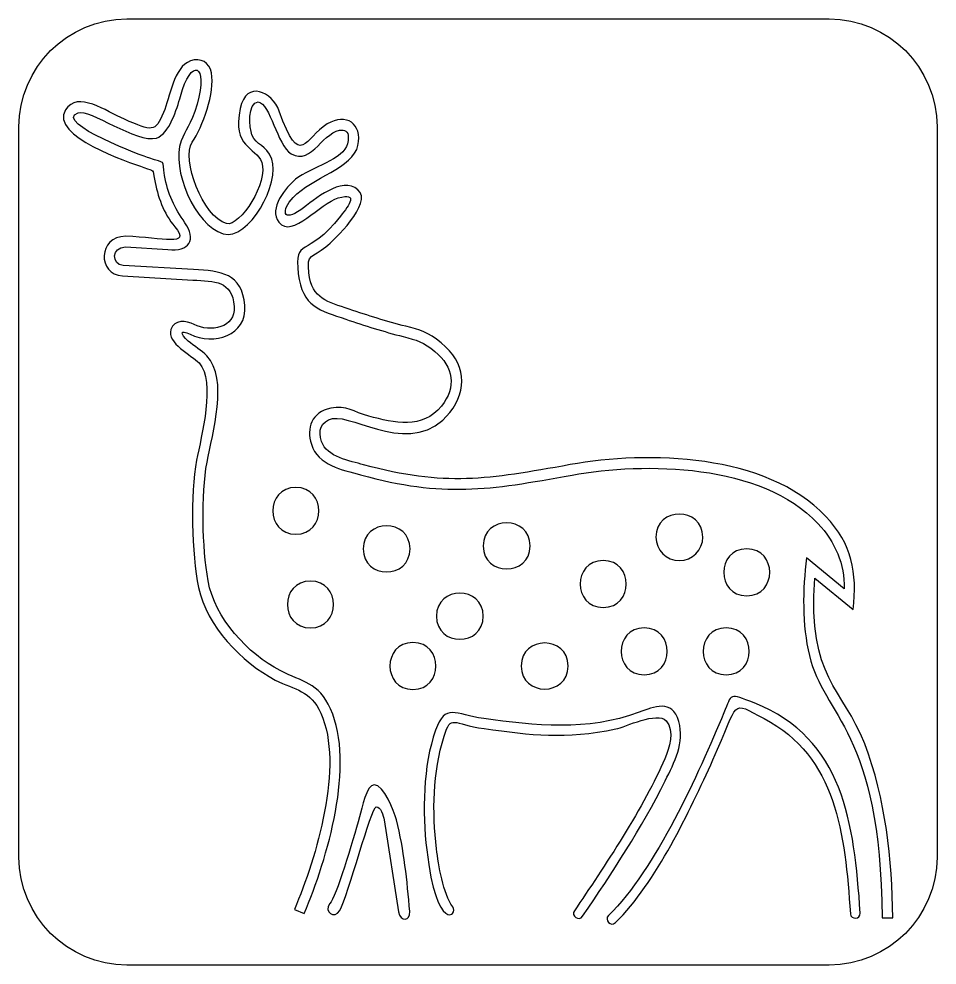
# Model space of a CAD drawing. Header units: centimetres. Extents: x 1 to 127, y -92 to 6.
# Drawn here: x 79.13 to 88.84, y -48.61 to -38.61 of the extents above; entities that cross this region are included whole.
import ezdxf

# ---------------------------------------------------------------- set-up
doc = ezdxf.new("R2010")
doc.units = ezdxf.units.CM
doc.header["$MEASUREMENT"] = 0
doc.layers.add('layer 1', color=7, linetype='Continuous')

msp = doc.modelspace()

# ---------------------------------------------------------------- linework, layer by layer
at = {"layer": 'layer 1', "color": 250}
for points, knots in [([(80.27498, -48.61205), (80.27498, -48.61205), (87.69867, -48.61205), (87.69867, -48.61205), (87.69867, -48.61205), (88.32669, -48.61205), (88.84056, -48.09818), (88.84056, -47.47016), (88.84056, -47.47016), (88.84056, -47.47016), (88.84056, -39.75392), (88.84056, -39.75392), (88.84056, -39.75392), (88.84056, -39.12592), (88.32672, -38.61205), (87.69867, -38.61205), (87.69867, -38.61205), (87.69867, -38.61205), (80.27498, -38.61205), (80.27498, -38.61205), (80.27498, -38.61205), (79.64695, -38.61205), (79.13311, -39.12589), (79.13311, -39.75392), (79.13311, -39.75392), (79.13311, -39.75392), (79.13311, -47.47016), (79.13311, -47.47016), (79.13311, -47.47016), (79.13311, -48.09821), (79.64698, -48.61205), (80.27498, -48.61205)], [0, 0, 0, 0, 0.1111111, 0.1111111, 0.1111111, 0.1111111, 0.2222222, 0.2222222, 0.2222222, 0.2222222, 0.3333333, 0.3333333, 0.3333333, 0.3333333, 0.4444444, 0.4444444, 0.4444444, 0.4444444, 0.5555556, 0.5555556, 0.5555556, 0.5555556, 0.6666667, 0.6666667, 0.6666667, 0.6666667, 0.7777778, 0.7777778, 0.7777778, 0.7777778, 1, 1, 1, 1]), ([(81.89521, -45.49963), (82.13302, -45.62213), (82.30079, -45.62148), (82.42782, -45.90516), (82.42782, -45.90516), (82.69047, -46.49177), (82.39576, -47.4871), (82.14977, -48.06758), (82.14977, -48.06758), (82.14977, -48.06758), (82.0466, -48.02387), (82.0466, -48.02387), (82.0466, -48.02387), (82.27836, -47.47658), (82.57253, -46.50258), (82.32554, -45.95096), (82.32554, -45.95096), (82.21583, -45.70595), (82.05361, -45.70723), (81.84393, -45.59926), (81.84393, -45.59926), (81.48868, -45.41638), (81.1163, -45.02607), (81.03269, -44.62312), (81.03269, -44.62312), (80.95754, -44.26055), (80.94357, -43.63944), (81.01205, -43.27612), (81.01205, -43.27612), (81.05992, -43.02213), (81.21803, -42.44034), (81.03765, -42.24808), (81.03765, -42.24808), (80.96023, -42.16558), (80.69427, -42.03998), (80.73908, -41.89566), (80.73908, -41.89566), (80.77317, -41.78577), (80.90267, -41.79856), (80.98617, -41.84146), (80.98617, -41.84146), (81.15404, -41.92752), (81.42884, -41.87973), (81.40919, -41.65161), (81.40919, -41.65161), (81.38541, -41.37537), (81.20412, -41.38608), (80.97152, -41.37238), (80.97152, -41.37238), (80.97152, -41.37238), (80.22815, -41.32858), (80.22815, -41.32858), (80.22815, -41.32858), (79.96106, -41.3129), (79.96722, -40.90898), (80.26339, -40.90898), (80.26339, -40.90898), (80.65576, -40.92194), (80.96068, -41.02383), (80.78067, -40.80952), (80.78067, -40.80952), (80.66327, -40.66977), (80.59882, -40.48363), (80.5661, -40.30744), (80.5661, -40.30744), (80.54471, -40.19228), (80.57052, -40.22231), (80.45552, -40.18282), (80.45552, -40.18282), (80.29244, -40.12681), (79.45596, -39.84753), (79.62455, -39.57417), (79.62455, -39.57417), (79.75298, -39.3659), (80.05784, -39.58969), (80.24773, -39.67266), (80.24773, -39.67266), (80.54537, -39.80274), (80.57107, -39.81169), (80.66167, -39.60254), (80.66167, -39.60254), (80.73198, -39.44018), (80.76716, -39.11965), (80.94771, -39.05614), (80.94771, -39.05614), (81.05459, -39.01854), (81.14681, -39.07003), (81.16865, -39.18263), (81.16865, -39.18263), (81.20828, -39.38683), (81.07413, -39.75712), (80.96428, -39.91577), (80.96428, -39.91577), (80.84561, -40.08713), (81.07854, -40.7064), (81.32699, -40.77558), (81.32699, -40.77558), (81.46884, -40.81507), (81.77693, -40.32825), (81.6999, -40.12805), (81.6999, -40.12805), (81.63574, -39.9615), (81.38409, -39.97641), (81.47312, -39.55731), (81.47312, -39.55731), (81.53738, -39.25487), (81.81222, -39.38106), (81.88516, -39.58615), (81.88516, -39.58615), (82.10853, -40.21407), (82.15362, -39.86497), (82.39325, -39.72217), (82.39325, -39.72217), (82.59273, -39.60328), (82.76459, -39.71863), (82.71742, -39.94971), (82.71742, -39.94971), (82.66976, -40.18317), (82.22919, -40.29173), (82.03224, -40.49923), (82.03224, -40.49923), (81.90306, -40.63533), (81.92368, -40.76726), (82.11375, -40.62854), (82.11375, -40.62854), (82.259, -40.52262), (82.54474, -40.26885), (82.71771, -40.41681), (82.71771, -40.41681), (82.88233, -40.55762), (82.45623, -40.95708), (82.37969, -41.01954), (82.37969, -41.01954), (82.2331, -41.13911), (82.17469, -41.08394), (82.19885, -41.29641), (82.19885, -41.29641), (82.23071, -41.5767), (82.4007, -41.60231), (82.62547, -41.67962), (82.62547, -41.67962), (82.82193, -41.7472), (83.02167, -41.80935), (83.22302, -41.86063), (83.22302, -41.86063), (83.37957, -41.90052), (83.4537, -41.91843), (83.59903, -42.03701), (83.59903, -42.03701), (83.85636, -42.24695), (83.88032, -42.52937), (83.69061, -42.77014), (83.69061, -42.77014), (83.30453, -43.2601), (82.6732, -42.7881), (82.44986, -42.83698), (82.44986, -42.83698), (82.32361, -42.8646), (82.29448, -42.96582), (82.33265, -43.07705), (82.33265, -43.07705), (82.38954, -43.24283), (82.63275, -43.28441), (82.77742, -43.32377), (82.77742, -43.32377), (83.63838, -43.5581), (84.09013, -43.48102), (84.96088, -43.32267), (84.96088, -43.32267), (85.77816, -43.17405), (87.03772, -43.20478), (87.66225, -43.86875), (87.66225, -43.86875), (87.94402, -44.16833), (87.99759, -44.46088), (87.95306, -44.85515), (87.95306, -44.85515), (87.95306, -44.85515), (87.54831, -44.52399), (87.54831, -44.52399), (87.54831, -44.52399), (87.47024, -45.58655), (87.84435, -45.67429), (88.07517, -46.2754), (88.07517, -46.2754), (88.29687, -46.85272), (88.36682, -47.49748), (88.3713, -48.11125), (88.3713, -48.11125), (88.3713, -48.11125), (88.25926, -48.11207), (88.25926, -48.11207), (88.25926, -48.11207), (88.24426, -46.13301), (87.64006, -45.97714), (87.48999, -45.34144), (87.48999, -45.34144), (87.41357, -45.01767), (87.41711, -44.63837), (87.46055, -44.30742), (87.46055, -44.30742), (87.46055, -44.30742), (87.85992, -44.63417), (87.85992, -44.63417), (87.85992, -44.63417), (87.86284, -44.373), (87.76427, -44.14071), (87.58064, -43.94551), (87.58064, -43.94551), (86.9807, -43.30768), (85.75006, -43.29304), (84.98093, -43.4329), (84.98093, -43.4329), (84.09163, -43.59462), (83.62503, -43.67089), (82.74623, -43.43142), (82.74623, -43.43142), (82.54778, -43.37729), (82.29724, -43.32964), (82.22488, -43.10805), (82.22488, -43.10805), (82.16906, -42.9371), (82.22953, -42.7684), (82.42967, -42.72672), (82.42967, -42.72672), (82.5993, -42.69138), (82.66993, -42.76667), (82.8321, -42.8097), (82.8321, -42.8097), (83.10152, -42.88116), (83.39831, -42.95583), (83.60004, -42.70403), (83.60004, -42.70403), (83.75973, -42.50469), (83.72969, -42.28969), (83.53056, -42.12576), (83.53056, -42.12576), (83.4138, -42.02963), (83.33407, -42.00453), (83.19538, -41.96923), (83.19538, -41.96923), (82.99085, -41.91717), (82.78802, -41.85403), (82.58846, -41.78538), (82.58846, -41.78538), (82.32031, -41.69311), (82.12503, -41.65612), (82.08711, -41.30534), (82.08711, -41.30534), (82.04382, -40.90493), (82.17734, -41.15752), (82.53307, -40.69659), (82.53307, -40.69659), (82.62725, -40.57458), (82.7281, -40.44617), (82.51011, -40.50365), (82.51011, -40.50365), (82.31705, -40.55454), (82.0248, -40.94161), (81.87996, -40.76061), (81.87996, -40.76061), (81.76739, -40.61992), (81.95898, -40.38584), (82.05896, -40.30617), (82.05896, -40.30617), (82.2234, -40.17512), (82.56903, -40.09889), (82.60675, -39.93143), (82.60675, -39.93143), (82.62979, -39.82981), (82.60548, -39.79088), (82.56132, -39.78756), (82.56132, -39.78756), (82.35412, -39.77199), (82.23266, -40.17191), (82.01184, -40.03639), (82.01184, -40.03639), (81.86044, -39.94346), (81.79222, -39.50821), (81.66368, -39.48891), (81.66368, -39.48891), (81.5452, -39.49706), (81.56975, -39.76429), (81.597, -39.83674), (81.597, -39.83674), (81.64162, -39.95573), (81.74889, -39.93618), (81.8064, -40.09295), (81.8064, -40.09295), (81.89727, -40.34119), (81.56684, -40.96548), (81.29159, -40.88197), (81.29159, -40.88197), (80.99199, -40.79106), (80.7403, -40.19835), (80.84855, -39.90022), (80.84855, -39.90022), (80.88974, -39.78673), (80.95049, -39.74137), (81.01689, -39.51431), (81.01689, -39.51431), (81.14369, -39.08063), (80.94966, -39.0161), (80.83984, -39.43181), (80.83984, -39.43181), (80.80727, -39.55509), (80.72063, -39.83251), (80.58753, -39.87065), (80.58753, -39.87065), (80.37934, -39.9303), (79.8734, -39.55707), (79.75812, -39.60351), (79.75812, -39.60351), (79.48864, -39.71211), (80.48257, -40.07371), (80.50679, -40.08194), (80.50679, -40.08194), (80.69808, -40.14694), (80.64199, -40.08585), (80.67269, -40.26696), (80.67269, -40.26696), (80.70522, -40.45891), (80.77931, -40.61265), (80.88796, -40.76564), (80.88796, -40.76564), (81.01418, -40.94323), (80.93601, -41.07606), (80.70781, -41.05066), (80.70781, -41.05066), (80.70781, -41.05066), (80.25996, -41.02105), (80.25996, -41.02105), (80.25996, -41.02105), (80.11106, -41.02417), (80.11159, -41.2095), (80.23473, -41.21673), (80.23473, -41.21673), (80.23473, -41.21673), (80.97811, -41.26053), (80.97811, -41.26053), (80.97811, -41.26053), (81.27081, -41.27777), (81.49119, -41.29814), (81.52082, -41.64198), (81.52082, -41.64198), (81.54812, -41.95897), (81.19014, -42.06552), (80.94356, -41.9454), (80.94356, -41.9454), (80.83558, -41.89281), (80.83161, -41.93458), (80.92295, -42.01694), (80.92295, -42.01694), (80.98422, -42.07228), (81.0685, -42.1172), (81.11936, -42.17141), (81.11936, -42.17141), (81.35115, -42.4184), (81.18048, -42.98779), (81.12216, -43.2969), (81.12216, -43.2969), (81.05676, -43.64361), (81.07233, -44.20021), (81.13276, -44.54945), (81.13276, -44.54945), (81.20136, -44.94583), (81.5586, -45.32634), (81.89521, -45.49963)], [0, 0, 0, 0, 0.0107527, 0.0107527, 0.0107527, 0.0107527, 0.0215054, 0.0215054, 0.0215054, 0.0215054, 0.0322581, 0.0322581, 0.0322581, 0.0322581, 0.0430108, 0.0430108, 0.0430108, 0.0430108, 0.0537634, 0.0537634, 0.0537634, 0.0537634, 0.0645161, 0.0645161, 0.0645161, 0.0645161, 0.0752688, 0.0752688, 0.0752688, 0.0752688, 0.0860215, 0.0860215, 0.0860215, 0.0860215, 0.0967742, 0.0967742, 0.0967742, 0.0967742, 0.1075269, 0.1075269, 0.1075269, 0.1075269, 0.1182796, 0.1182796, 0.1182796, 0.1182796, 0.1290323, 0.1290323, 0.1290323, 0.1290323, 0.1397849, 0.1397849, 0.1397849, 0.1397849, 0.1505376, 0.1505376, 0.1505376, 0.1505376, 0.1612903, 0.1612903, 0.1612903, 0.1612903, 0.172043, 0.172043, 0.172043, 0.172043, 0.1827957, 0.1827957, 0.1827957, 0.1827957, 0.1935484, 0.1935484, 0.1935484, 0.1935484, 0.2043011, 0.2043011, 0.2043011, 0.2043011, 0.2150538, 0.2150538, 0.2150538, 0.2150538, 0.2258065, 0.2258065, 0.2258065, 0.2258065, 0.2365591, 0.2365591, 0.2365591, 0.2365591, 0.2473118, 0.2473118, 0.2473118, 0.2473118, 0.2580645, 0.2580645, 0.2580645, 0.2580645, 0.2688172, 0.2688172, 0.2688172, 0.2688172, 0.2795699, 0.2795699, 0.2795699, 0.2795699, 0.2903226, 0.2903226, 0.2903226, 0.2903226, 0.3010753, 0.3010753, 0.3010753, 0.3010753, 0.311828, 0.311828, 0.311828, 0.311828, 0.3225806, 0.3225806, 0.3225806, 0.3225806, 0.3333333, 0.3333333, 0.3333333, 0.3333333, 0.344086, 0.344086, 0.344086, 0.344086, 0.3548387, 0.3548387, 0.3548387, 0.3548387, 0.3655914, 0.3655914, 0.3655914, 0.3655914, 0.3763441, 0.3763441, 0.3763441, 0.3763441, 0.3870968, 0.3870968, 0.3870968, 0.3870968, 0.3978495, 0.3978495, 0.3978495, 0.3978495, 0.4086022, 0.4086022, 0.4086022, 0.4086022, 0.4193548, 0.4193548, 0.4193548, 0.4193548, 0.4301075, 0.4301075, 0.4301075, 0.4301075, 0.4408602, 0.4408602, 0.4408602, 0.4408602, 0.4516129, 0.4516129, 0.4516129, 0.4516129, 0.4623656, 0.4623656, 0.4623656, 0.4623656, 0.4731183, 0.4731183, 0.4731183, 0.4731183, 0.483871, 0.483871, 0.483871, 0.483871, 0.4946237, 0.4946237, 0.4946237, 0.4946237, 0.5053763, 0.5053763, 0.5053763, 0.5053763, 0.516129, 0.516129, 0.516129, 0.516129, 0.5268817, 0.5268817, 0.5268817, 0.5268817, 0.5376344, 0.5376344, 0.5376344, 0.5376344, 0.5483871, 0.5483871, 0.5483871, 0.5483871, 0.5591398, 0.5591398, 0.5591398, 0.5591398, 0.5698925, 0.5698925, 0.5698925, 0.5698925, 0.5806452, 0.5806452, 0.5806452, 0.5806452, 0.5913978, 0.5913978, 0.5913978, 0.5913978, 0.6021505, 0.6021505, 0.6021505, 0.6021505, 0.6129032, 0.6129032, 0.6129032, 0.6129032, 0.6236559, 0.6236559, 0.6236559, 0.6236559, 0.6344086, 0.6344086, 0.6344086, 0.6344086, 0.6451613, 0.6451613, 0.6451613, 0.6451613, 0.655914, 0.655914, 0.655914, 0.655914, 0.6666667, 0.6666667, 0.6666667, 0.6666667, 0.6774194, 0.6774194, 0.6774194, 0.6774194, 0.688172, 0.688172, 0.688172, 0.688172, 0.6989247, 0.6989247, 0.6989247, 0.6989247, 0.7096774, 0.7096774, 0.7096774, 0.7096774, 0.7204301, 0.7204301, 0.7204301, 0.7204301, 0.7311828, 0.7311828, 0.7311828, 0.7311828, 0.7419355, 0.7419355, 0.7419355, 0.7419355, 0.7526882, 0.7526882, 0.7526882, 0.7526882, 0.7634409, 0.7634409, 0.7634409, 0.7634409, 0.7741935, 0.7741935, 0.7741935, 0.7741935, 0.7849462, 0.7849462, 0.7849462, 0.7849462, 0.7956989, 0.7956989, 0.7956989, 0.7956989, 0.8064516, 0.8064516, 0.8064516, 0.8064516, 0.8172043, 0.8172043, 0.8172043, 0.8172043, 0.827957, 0.827957, 0.827957, 0.827957, 0.8387097, 0.8387097, 0.8387097, 0.8387097, 0.8494624, 0.8494624, 0.8494624, 0.8494624, 0.8602151, 0.8602151, 0.8602151, 0.8602151, 0.8709677, 0.8709677, 0.8709677, 0.8709677, 0.8817204, 0.8817204, 0.8817204, 0.8817204, 0.8924731, 0.8924731, 0.8924731, 0.8924731, 0.9032258, 0.9032258, 0.9032258, 0.9032258, 0.9139785, 0.9139785, 0.9139785, 0.9139785, 0.9247312, 0.9247312, 0.9247312, 0.9247312, 0.9354839, 0.9354839, 0.9354839, 0.9354839, 0.9462366, 0.9462366, 0.9462366, 0.9462366, 0.9569892, 0.9569892, 0.9569892, 0.9569892, 0.9677419, 0.9677419, 0.9677419, 0.9677419, 0.9784946, 0.9784946, 0.9784946, 0.9784946, 1, 1, 1, 1]), ([(82.06072, -43.56296), (82.38549, -43.56296), (82.38548, -44.05828), (82.06072, -44.05828), (82.06072, -44.05828), (81.73595, -44.05828), (81.73595, -43.56296), (82.06072, -43.56296)], [0, 0, 0, 0, 0.3333333, 0.3333333, 0.3333333, 0.3333333, 1, 1, 1, 1]), ([(86.11604, -44.33687), (85.97929, -44.33687), (85.86839, -44.22597), (85.86839, -44.08921), (85.86839, -44.08921), (85.86839, -43.76351), (86.36369, -43.76349), (86.36369, -44.08921), (86.36369, -44.08921), (86.36369, -44.22597), (86.2528, -44.33687), (86.11604, -44.33687)], [0, 0, 0, 0, 0.25, 0.25, 0.25, 0.25, 0.5, 0.5, 0.5, 0.5, 1, 1, 1, 1]), ([(83.26803, -44.21306), (83.26803, -44.53783), (82.77272, -44.53782), (82.77272, -44.21306), (82.77272, -44.21306), (82.77272, -43.88827), (83.26803, -43.88825), (83.26803, -44.21306)], [0, 0, 0, 0, 0.3333333, 0.3333333, 0.3333333, 0.3333333, 1, 1, 1, 1]), ([(84.53726, -44.18209), (84.53726, -44.50688), (84.04195, -44.5069), (84.04195, -44.18209), (84.04195, -44.18209), (84.04195, -43.85732), (84.53726, -43.85733), (84.53726, -44.18209)], [0, 0, 0, 0, 0.3333333, 0.3333333, 0.3333333, 0.3333333, 1, 1, 1, 1]), ([(86.82804, -44.70836), (86.50326, -44.70836), (86.50326, -44.21306), (86.82804, -44.21306), (86.82804, -44.21306), (87.15282, -44.21306), (87.15282, -44.70836), (86.82804, -44.70836)], [0, 0, 0, 0, 0.3333333, 0.3333333, 0.3333333, 0.3333333, 1, 1, 1, 1]), ([(85.31117, -44.83219), (84.98637, -44.83219), (84.98639, -44.33687), (85.31117, -44.33687), (85.31117, -44.33687), (85.63593, -44.33687), (85.63595, -44.83219), (85.31117, -44.83219)], [0, 0, 0, 0, 0.3333333, 0.3333333, 0.3333333, 0.3333333, 1, 1, 1, 1]), ([(82.2155, -44.55357), (82.54028, -44.55357), (82.54026, -45.04889), (82.2155, -45.04889), (82.2155, -45.04889), (81.89073, -45.04889), (81.89073, -44.55357), (82.2155, -44.55357)], [0, 0, 0, 0, 0.3333333, 0.3333333, 0.3333333, 0.3333333, 1, 1, 1, 1]), ([(84.04195, -44.92506), (84.04195, -45.24983), (83.54665, -45.24983), (83.54665, -44.92506), (83.54665, -44.92506), (83.54665, -44.60028), (84.04195, -44.60028), (84.04195, -44.92506)], [0, 0, 0, 0, 0.3333333, 0.3333333, 0.3333333, 0.3333333, 1, 1, 1, 1]), ([(85.74456, -45.54419), (85.41978, -45.54419), (85.41978, -45.04889), (85.74456, -45.04889), (85.74456, -45.04889), (86.06935, -45.04889), (86.06935, -45.54419), (85.74456, -45.54419)], [0, 0, 0, 0, 0.3333333, 0.3333333, 0.3333333, 0.3333333, 1, 1, 1, 1]), ([(86.61135, -45.54419), (86.28656, -45.54419), (86.28656, -45.04889), (86.61135, -45.04889), (86.61135, -45.04889), (86.93613, -45.04889), (86.93613, -45.54419), (86.61135, -45.54419)], [0, 0, 0, 0, 0.3333333, 0.3333333, 0.3333333, 0.3333333, 1, 1, 1, 1]), ([(84.93969, -45.45132), (84.93969, -45.77609), (84.44438, -45.77608), (84.44438, -45.45132), (84.44438, -45.45132), (84.44438, -45.12656), (84.93969, -45.12655), (84.93969, -45.45132)], [0, 0, 0, 0, 0.3333333, 0.3333333, 0.3333333, 0.3333333, 1, 1, 1, 1]), ([(83.29898, -45.69897), (82.97421, -45.69897), (82.97421, -45.20367), (83.29898, -45.20367), (83.29898, -45.20367), (83.62377, -45.20367), (83.62377, -45.69897), (83.29898, -45.69897)], [0, 0, 0, 0, 0.3333333, 0.3333333, 0.3333333, 0.3333333, 1, 1, 1, 1]), ([(85.00582, -48.03722), (85.30696, -47.59697), (85.76109, -46.91328), (85.96099, -46.43088), (85.96099, -46.43088), (86.00869, -46.31576), (86.07092, -46.14032), (85.97492, -46.02961), (85.97492, -46.02961), (85.88668, -45.92786), (85.54077, -46.09662), (85.44469, -46.11661), (85.44469, -46.11661), (84.90443, -46.22902), (84.55351, -46.18136), (84.05207, -46.11252), (84.05207, -46.11252), (83.7143, -46.0662), (83.70222, -45.9564), (83.62901, -46.19178), (83.62901, -46.19178), (83.50625, -46.58656), (83.50252, -46.9879), (83.54871, -47.38345), (83.54871, -47.38345), (83.56865, -47.55427), (83.61635, -47.85802), (83.72013, -47.99803), (83.72013, -47.99803), (83.78279, -48.08255), (83.54907, -48.28898), (83.44461, -47.39523), (83.44461, -47.39523), (83.39792, -46.99561), (83.4038, -46.5066), (83.53794, -46.13024), (83.53794, -46.13024), (83.6409, -45.84131), (83.74146, -45.96398), (84.04701, -46.00596), (84.04701, -46.00596), (84.58785, -46.08028), (85.13788, -46.14454), (85.69148, -45.94041), (85.69148, -45.94041), (85.8447, -45.88392), (86.04195, -45.79451), (86.1094, -46.03768), (86.1094, -46.03768), (86.17163, -46.26207), (86.06433, -46.46876), (85.96624, -46.66426), (85.96624, -46.66426), (85.716, -47.16305), (85.407, -47.63603), (85.09229, -48.0962), (85.09229, -48.0962), (85.05418, -48.15193), (84.96776, -48.09297), (85.00582, -48.03722)], [0, 0, 0, 0, 0.0625, 0.0625, 0.0625, 0.0625, 0.125, 0.125, 0.125, 0.125, 0.1875, 0.1875, 0.1875, 0.1875, 0.25, 0.25, 0.25, 0.25, 0.3125, 0.3125, 0.3125, 0.3125, 0.375, 0.375, 0.375, 0.375, 0.4375, 0.4375, 0.4375, 0.4375, 0.5, 0.5, 0.5, 0.5, 0.5625, 0.5625, 0.5625, 0.5625, 0.625, 0.625, 0.625, 0.625, 0.6875, 0.6875, 0.6875, 0.6875, 0.75, 0.75, 0.75, 0.75, 0.8125, 0.8125, 0.8125, 0.8125, 0.875, 0.875, 0.875, 0.875, 1, 1, 1, 1]), ([(85.36671, -48.08856), (85.86826, -47.59643), (86.31744, -46.5895), (86.58554, -45.94748), (86.58554, -45.94748), (86.67127, -45.7422), (86.63769, -45.73459), (86.90702, -45.8415), (86.90702, -45.8415), (87.85307, -46.21729), (87.962, -47.1028), (88.02833, -48.0621), (88.02833, -48.0621), (88.03289, -48.12945), (87.92841, -48.13638), (87.92383, -48.06902), (87.92383, -48.06902), (87.86553, -47.22736), (87.77834, -46.4062), (87.0108, -46.00644), (87.0108, -46.00644), (86.6482, -45.81758), (86.75999, -45.80623), (86.47041, -46.44306), (86.47041, -46.44306), (86.224, -46.98501), (85.87208, -47.73857), (85.44002, -48.16308), (85.44002, -48.16308), (85.39192, -48.21036), (85.31863, -48.13589), (85.36671, -48.08856)], [0, 0, 0, 0, 0.1111111, 0.1111111, 0.1111111, 0.1111111, 0.2222222, 0.2222222, 0.2222222, 0.2222222, 0.3333333, 0.3333333, 0.3333333, 0.3333333, 0.4444444, 0.4444444, 0.4444444, 0.4444444, 0.5555556, 0.5555556, 0.5555556, 0.5555556, 0.6666667, 0.6666667, 0.6666667, 0.6666667, 0.7777778, 0.7777778, 0.7777778, 0.7777778, 1, 1, 1, 1]), ([(83.1235, -47.07556), (83.20642, -47.39408), (83.23636, -47.72047), (83.26597, -48.04612), (83.26597, -48.04612), (83.2752, -48.14766), (83.16343, -48.16019), (83.14604, -48.04877), (83.14604, -48.04877), (83.14604, -48.04877), (82.99447, -47.07747), (82.99447, -47.07747), (82.99447, -47.07747), (82.98767, -47.03387), (82.95746, -46.93349), (82.91019, -46.93888), (82.91019, -46.93888), (82.8586, -46.94478), (82.61248, -47.88076), (82.52524, -48.0357), (82.52524, -48.0357), (82.47177, -48.13067), (82.34959, -48.04903), (82.41973, -47.9624), (82.41973, -47.9624), (82.48684, -47.89899), (82.66192, -47.30294), (82.73502, -47.04682), (82.73502, -47.04682), (82.76177, -46.95308), (82.80611, -46.70811), (82.88826, -46.70721), (82.88826, -46.70721), (82.99138, -46.7061), (83.10004, -46.98543), (83.1235, -47.07556)], [0, 0, 0, 0, 0.1, 0.1, 0.1, 0.1, 0.2, 0.2, 0.2, 0.2, 0.3, 0.3, 0.3, 0.3, 0.4, 0.4, 0.4, 0.4, 0.5, 0.5, 0.5, 0.5, 0.6, 0.6, 0.6, 0.6, 0.7, 0.7, 0.7, 0.7, 0.8, 0.8, 0.8, 0.8, 1, 1, 1, 1])]:
    msp.add_open_spline(points, degree=3, knots=knots, dxfattribs=at)

doc.saveas('drawing.dxf')
